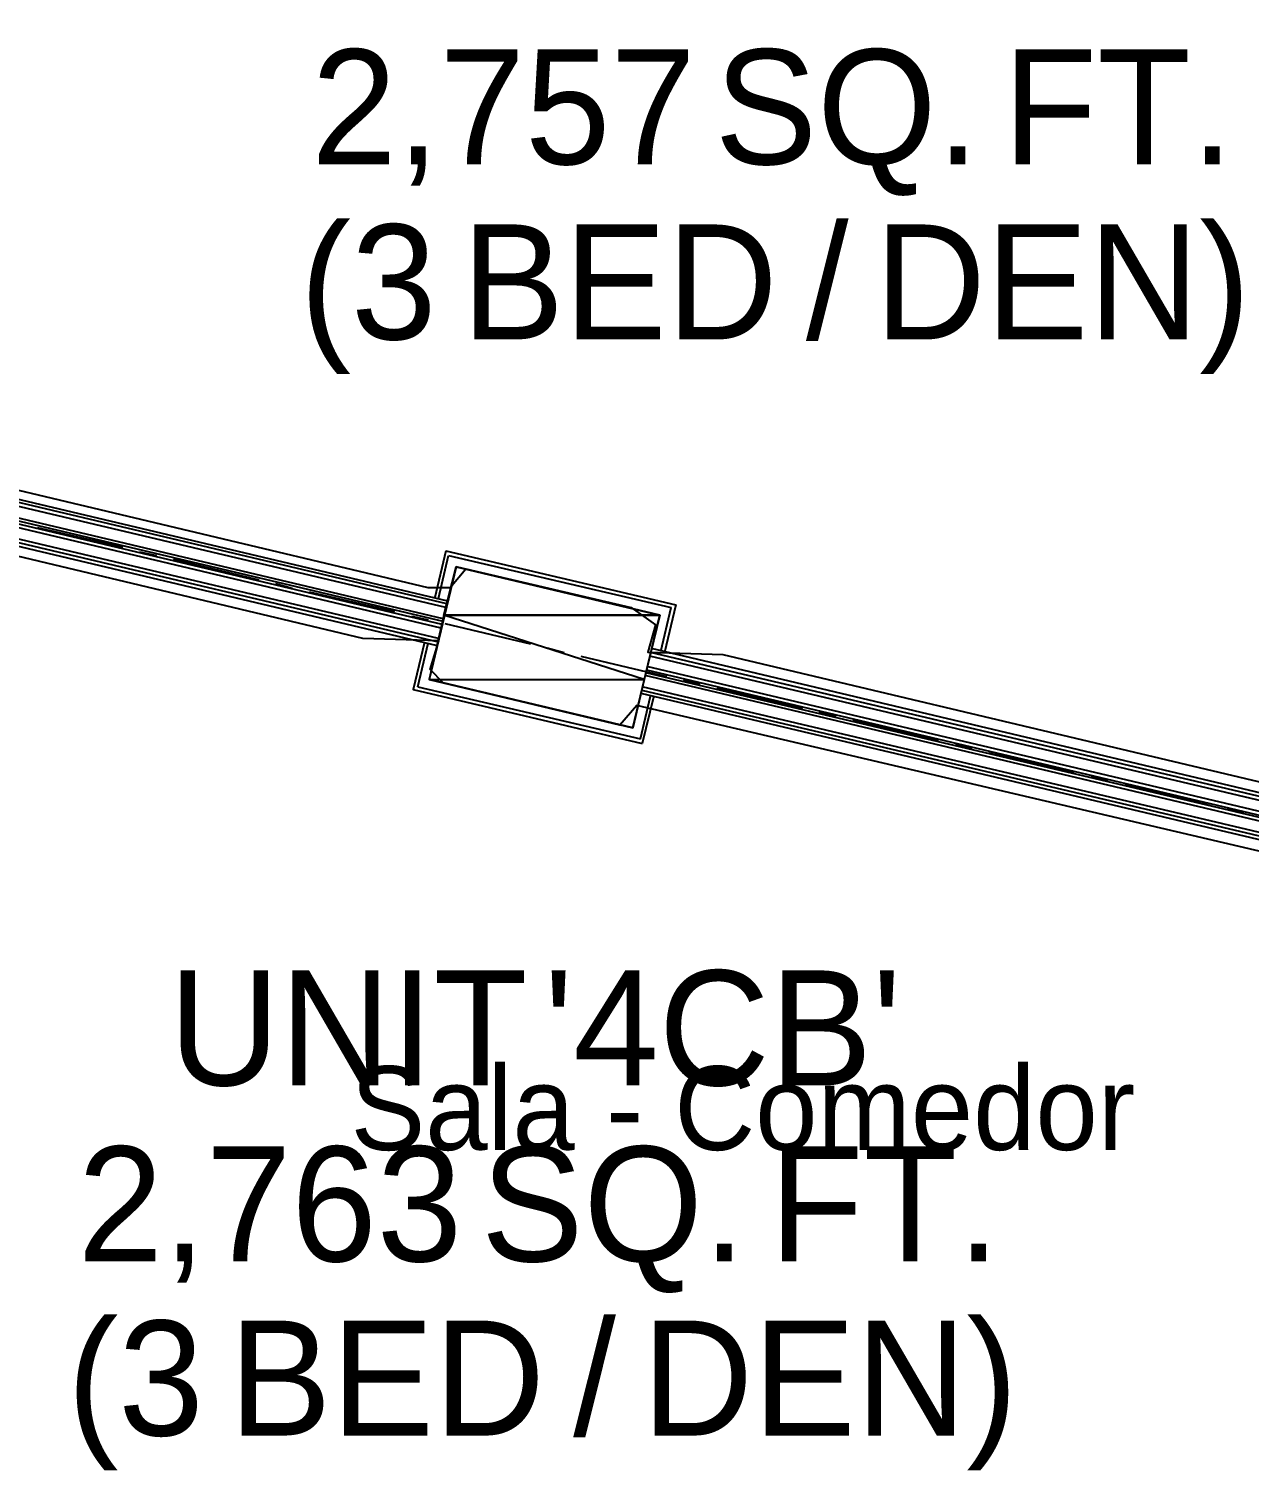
# Model space of a CAD drawing. Header units: feet. Extents: x -84 to 198, y -22 to 181.
# Drawn here: x 95.37 to 112.85, y 67.58 to 88.21 of the extents above; entities that cross this region are included whole.
import ezdxf
from ezdxf.enums import TextEntityAlignment as Align

# ---------------------------------------------------------------- set-up
doc = ezdxf.new("R2010")
doc.units = ezdxf.units.FT
for name, color, linetype in [('A-AREA-UNIDAD', 30, 'CONTINUOUS'), ('A-LINEA', 7, 'CONTINUOUS'), ('A-MURO-CONCRETO', 8, 'CONTINUOUS'), ('A-NOMBRE-ESPACIO', 2, 'CONTINUOUS'), ('A-TEXTO-PDF', 3, 'CONTINUOUS')]:
    doc.layers.add(name, color=color, linetype=linetype)

msp = doc.modelspace()

# ---------------------------------------------------------------- linework, layer by layer
at = {"layer": 'A-AREA-UNIDAD'}
for points in [[(66.752, 88.3733), (101.088, 80.2133), (101.408, 80.2133), (101.632, 80.48), (104, 79.9289), (104.352, 79.68), (104.24, 79.2889), (105.312, 79.2533), (117.472, 76.3733), (117.568, 75.9644), (118.96, 75.84), (129.568, 73.3689), (129.6, 73.12), (130.8, 76.7289), (132.288, 79.8933), (134.16, 82.8444), (137.952, 87.8044)], [(116.24, 75.68), (104.08, 78.5244), (103.84, 78.24), (101.312, 78.8444), (101.12, 79.04), (101.248, 79.4489), (100.16, 79.4844), (66.048, 87.6089)]]:
    msp.add_lwpolyline(points, dxfattribs=at)
at = {"layer": 'A-LINEA'}
for p, q in [((101.3467, 79.9244), (65.8267, 88.3244)), ((101.36, 79.9778), (65.84, 88.3778)), ((101.3733, 80.0178), (65.8533, 88.4311)), ((101.3067, 79.7644), (65.7867, 88.1778)), ((101.3067, 79.7244), (65.7867, 88.1244)), ((101.28, 79.6311), (65.76, 88.0444)), ((101.2933, 79.6844), (65.7733, 88.0844)), ((101.2267, 79.3778), (65.7067, 87.7911)), ((101.24, 79.4844), (65.72, 87.8844)), ((101.24, 79.4311), (65.72, 87.8311)), ((95.4933, 81.0711), (96.72, 80.7911)), ((96.96, 80.7244), (97.2, 80.6711)), ((101.3467, 80.7378), (101.1867, 80.0711)), ((101.3467, 80.7378), (104.64, 79.9644)), ((97.44, 80.6178), (98.6667, 80.3244)), ((101.24, 80.0578), (101.3867, 80.6711)), ((101.3867, 80.6711), (104.5733, 79.9244)), ((98.9067, 80.2711), (99.1467, 80.2044)), ((99.3867, 80.1511), (100.6133, 79.8711)), ((104.4267, 79.2978), (104.5733, 79.9244)), ((104.64, 79.9644), (104.48, 79.2844)), ((100.8533, 79.8044), (101.0933, 79.7511)), ((101.3333, 79.6978), (102.56, 79.4044)), ((100.9467, 78.7911), (101.0933, 79.4178)), ((102.8, 79.3511), (103.04, 79.2844)), ((117.4533, 76.1644), (104.28, 79.2844)), ((117.4667, 76.2178), (104.2933, 79.3378)), ((103.28, 79.2311), (104.5067, 78.9378)), ((117.4, 75.9644), (104.2267, 79.0844)), ((117.3867, 75.9111), (104.2267, 79.0311)), ((117.44, 76.1111), (104.2667, 79.2311)), ((117.3733, 75.8311), (104.2, 78.9511)), ((117.3867, 75.8844), (104.2133, 78.9911)), ((104.7467, 78.8844), (104.9867, 78.8311)), ((100.9467, 78.7911), (104.1333, 78.0444)), ((104.1333, 78.0444), (104.28, 78.6578)), ((117.3067, 75.5778), (104.1467, 78.6978)), ((117.3333, 75.6844), (104.16, 78.7911)), ((117.32, 75.6311), (104.16, 78.7378)), ((104.32, 78.6444), (104.16, 77.9778)), ((105.2267, 78.7778), (106.4533, 78.4844)), ((106.6933, 78.4311), (106.9333, 78.3644)), ((107.1733, 78.3111), (108.4, 78.0178)), ((108.64, 77.9644), (108.88, 77.9111)), ((109.12, 77.8444), (110.3467, 77.5644)), ((110.5867, 77.5111), (110.8267, 77.4444)), ((111.0667, 77.3911), (112.28, 77.0978)), ((112.5333, 77.0444), (112.7733, 76.9911))]:
    msp.add_line(p, q, dxfattribs=at)
for points in [[(104.0267, 78.2044), (104.4133, 79.8178), (101.4933, 80.5111), (101.1067, 78.8978), (104.0267, 78.2044)], [(101.04, 79.4311), (100.88, 78.7511), (104.16, 77.9778)]]:
    msp.add_lwpolyline(points, dxfattribs=at)
at = {"layer": 'A-MURO-CONCRETO'}
for points in [[(101.4933, 80.5111), (104.4133, 79.8178), (101.32, 79.8178), (101.4933, 80.5111), (101.4933, 80.5111)], [(101.32, 79.8178), (101.1067, 78.8978), (104.1867, 78.8978), (101.32, 79.8178)], [(101.32, 79.8178), (104.4133, 79.8178), (104.1867, 78.8978), (101.32, 79.8178), (101.32, 79.8178)], [(101.1067, 78.8978), (104.1867, 78.8978), (104.0267, 78.2044), (101.1067, 78.8978), (101.1067, 78.8978)]]:
    msp.add_lwpolyline(points, dxfattribs=at)

# ---------------------------------------------------------------- texts
at = {"layer": 'A-NOMBRE-ESPACIO'}
msp.add_text('Sala - Comedor', height=1.2, dxfattribs=at).set_placement((105.6, 72.16), align=Align.CENTER)
at = {"layer": 'A-TEXTO-PDF'}
for s, p in [('2,757', (102.174, 86.2718)), ('SQ.', (107.0925, 86.2718)), ('FT.', (110.9802, 86.2718)), ('(3', (100.2346, 83.7652)), ('/', (106.8094, 83.7652)), ('DEN)', (110.1817, 83.7652)), ('BED', (103.8363, 83.7652)), ('UNIT', (99.9468, 73.0852)), ("'4CB'", (105.3128, 73.0852)), ('2,763', (98.8273, 70.5652)), ('SQ.', (103.7458, 70.5652)), ('FT.', (107.6336, 70.5652)), ('(3', (96.9012, 68.0718)), ('/', (103.4761, 68.0718)), ('DEN)', (106.8484, 68.0718)), ('BED', (100.503, 68.0718))]:
    msp.add_text(s, height=1.646, dxfattribs=at).set_placement(p, align=Align.CENTER)

doc.saveas('drawing.dxf')
